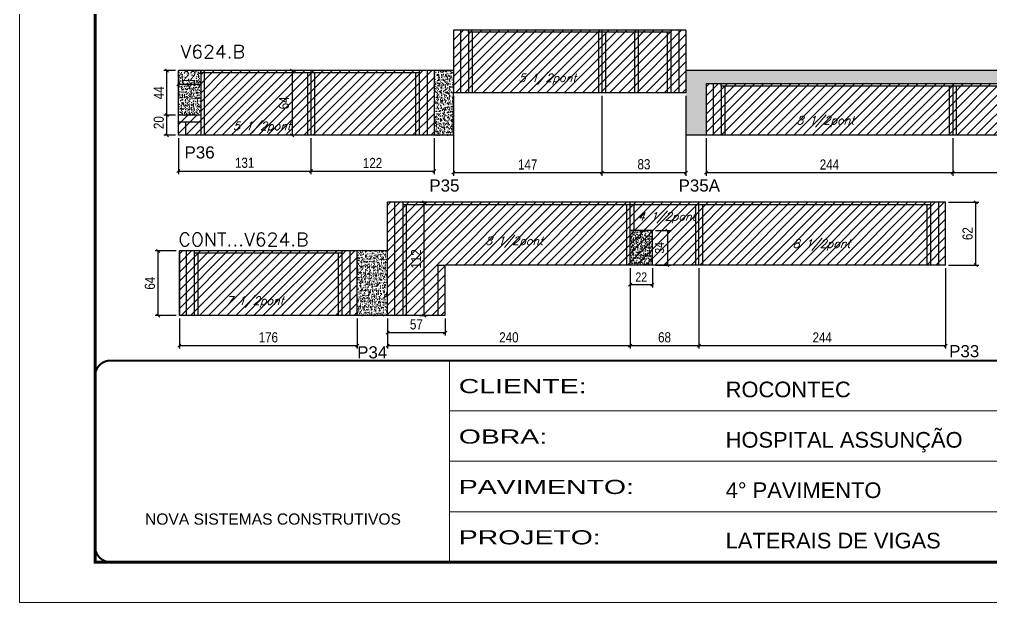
# Model space of a CAD drawing. Extents: x -20960 to -5926, y -2106 to 21915.
# Drawn here: x -7438 to -6477, y 13974 to 14550 of the extents above; entities that cross this region are included whole.
import ezdxf

# ---------------------------------------------------------------- set-up
doc = ezdxf.new("R2010")
doc.units = 0
doc.linetypes.add('CONTINUO', pattern=[0])
doc.linetypes.add('DASHED', pattern=[0.75, 0.5, -0.25])
for name, color, linetype in [('5', 5, 'Continuous'), ('COTA', 241, 'Continuous'), ('Painéis', 200, 'Continuous'), ('Reaproveitamento', 251, 'Continuous'), ('SARR_2.2x7', 40, 'Continuous'), ('SARR_3.5x7', 81, 'Continuous'), ('texto', 7, 'Continuous')]:
    doc.layers.add(name, color=color, linetype=linetype)
for name, color, linetype, lineweight in [('Folhas', 255, 'Continuous', 9), ('SARRAFO DE PRESSAO', 251, 'DASHED', 9), ('Texto Seção', 7, 'Continuous', 15)]:
    doc.layers.add(name, color=color, linetype=linetype, lineweight=lineweight)
doc.styles.add('ARIAL', font='arial.ttf')
doc.styles.add('COTA TECNICA', font='techl___.ttf', dxfattribs={"height": 10})
doc.styles.add('COTA TECNICA-50', font='techl___.ttf', dxfattribs={"height": 9})
doc.styles.add('REGUA-120', font='ROMANS.shx', dxfattribs={"height": 15})
doc.styles.add('Romans', font='romans.shx')
doc.styles.get("Standard").update_dxf_attribs({"font": 'arial.ttf'})
doc.styles.add('Tecnologia', font='')
doc.styles.get('Tecnologia').set_extended_font_data('Forgotten Futurist')
doc.dimstyles.new('COTA PAINEL-50', dxfattribs={"dimtxt": 9, "dimasz": 3, "dimexe": 3, "dimexo": 3, "dimgap": 3, "dimtad": 1, "dimdec": 1, "dimzin": 12, "dimdsep": 46, "dimtxsty": 'COTA TECNICA-50', "dimblk1": 'OBLIQUE', "dimblk2": 'OBLIQUE', "dimsah": 1, "dimcen": 0.9, "dimclrd": 4, "dimclre": 4, "dimclrt": 240, "dimadec": 1, "dimazin": 3, "dimtfac": 1, "dimtdec": 1, "dimtmove": 0, "dimatfit": 3, "dimfxl": 1, "dimtolj": 1, "dimtzin": 12, "dimarcsym": 0})
doc.dimstyles.new('PAINEL', dxfattribs={"dimtxt": 10, "dimasz": 3, "dimexe": 3, "dimexo": 3, "dimgap": 3, "dimtad": 1, "dimdec": 1, "dimzin": 12, "dimdsep": 46, "dimtxsty": 'COTA TECNICA', "dimblk1": 'OBLIQUE', "dimblk2": 'OBLIQUE', "dimsah": 1, "dimcen": 0.9, "dimclrd": 4, "dimclre": 4, "dimclrt": 240, "dimadec": 1, "dimazin": 3, "dimtfac": 1, "dimtdec": 1, "dimtmove": 0, "dimatfit": 3, "dimfxl": 1, "dimtolj": 1, "dimtzin": 12, "dimarcsym": 0})
pattern_1 = [(50, (-144557.645, -16013.576), (5.46554007, -0.47817257), [0.5715, -6.2865]), (355, (-144557.645, -16013.576), (-1.05730264, 5.73170536), [0.4572, -5.02921753]), (100.4514447, (-144557.1894, -16013.616), (4.40823741, 5.25353256), [0.48570026, -5.34270734]), (46.1842, (-144557.645, -16012.052), (8.13237123, -1.26126984), [0.85725, -9.42975]), (96.6355576, (-144556.967, -16012.157), (7.122124, 7.42278374), [0.7285507, -8.01406824]), (351.184151, (-144557.645, -16012.052), (7.122124, 7.42278374), [0.685799, -7.54379196]), (21, (-144556.883, -16012.433), (4.54843174, -3.06795595), [0.5715, -6.2865]), (326, (-144556.883, -16012.433), (1.85406085, 5.52563898), [0.4572, -5.0292]), (71.451445, (-144556.504, -16012.689), (6.40249258, 2.45768307), [0.48570026, -5.34269813]), (37.5, (-144557.6448, -16013.5762), (0.092658098, 2.536651166), [0, -4.96824, 0, -5.1054, 0, -5.04825]), (7.5, (-144557.6448, -16013.5762), (2.004589875, 3.005417245), [0, -2.91084, 0, -4.85394, 0, -1.92405]), (327.5, (-144559.344, -16013.5762), (4.067717855, -0.17186232), [0, -1.905, 0, -5.9436, 0, -7.8867]), (317.5, (-144560.106, -16013.5762), (4.44387544, 0.76279473), [0, -2.4765, 0, -3.94716, 0, -5.6007])]
pattern_2 = [(45, (-149392.28, -17198.323), (-4.49012806, 4.49012806), [])]

# ---------------------------------------------------------------- blocks, each defined once
blk = doc.blocks.new('9999999999')
at = {"color": 30, "linetype": 'CONTINUO'}
for p, q in [((98564.56, 34230.21), (98564.56, 34429.45)), ((98564.56, 34379.64), (99583.98, 34379.64)), ((98564.56, 34329.83), (99487.98, 34329.83)), ((98564.56, 34280.02), (99487.98, 34280.02))]:
    blk.add_line(p, q, dxfattribs=at)
at = {"color": 30, "linetype": 'CONTINUO', "const_width": 2}
blk.add_lwpolyline([(99583.98, 34230.21), (99583.98, 34414.45, 0.414214), (99568.98, 34429.45), (98228.98, 34429.45, 0.414214), (98213.98, 34414.45), (98213.98, 34245.21, 0.414214), (98228.98, 34230.21), (99583.98, 34230.21)], format="xyb", dxfattribs=at)
at = {"layer": 'Folhas'}
blk.add_lwpolyline([(98138.98, 34190.21), (99623.98, 34190.21), (99623.98, 35240.21), (98138.98, 35240.21)], close=True, dxfattribs=at)
at = {"layer": 'Folhas', "color": 30, "const_width": 3}
blk.add_lwpolyline([(98213.98, 34230.21), (99583.98, 34230.21), (99583.98, 35200.21), (98213.98, 35200.21)], close=True, dxfattribs=at)
at = {"color": 7, "linetype": 'Continuous', "ltscale": 5, "style": 'ARIAL'}
for s, height, p in [('ROCONTEC', 15.483, (98837.68, 34393.13)), ('HOSPITAL ASSUNÇÃO', 15.4829, (98837.68, 34343.32)), ('4° PAVIMENTO', 15.4829, (98837.68, 34293.51)), ('NOVA SISTEMAS CONSTRUTIVOS', 11.0592, (98263.19, 34267.21)), ('LATERAIS DE VIGAS', 15.4829, (98837.68, 34243.7))]:
    blk.add_text(s, height=height, dxfattribs=at).set_placement(p)
at = {"layer": 'Folhas', "color": 7, "style": 'Tecnologia', "width": 1.5}
for s, p in [('CLIENTE:', (98573.65, 34397.17)), ('OBRA:', (98573.65, 34347.31)), ('PAVIMENTO:', (98573.65, 34297.5)), ('PROJETO:', (98573.65, 34247.69))]:
    blk.add_text(s, height=14, dxfattribs=at).set_placement(p)
blk = doc.blocks.new('_Oblique')
at = {"color": 0, "linetype": 'ByBlock', "lineweight": -2}
blk.add_line((-0.5, -0.5), (0.5, 0.5), dxfattribs=at)
blk = doc.blocks.new('*D894')
at = {"layer": 'COTA', "color": 4, "linetype": 'ByBlock', "lineweight": -2, "transparency": 16777216}
for p, q in [((-7281.17, 14432.88), (-7281.17, 14397.42)), ((-7150.17, 14432.88), (-7150.17, 14397.42)), ((-7281.17, 14400.42), (-7150.17, 14400.42))]:
    blk.add_line(p, q, dxfattribs=at)
at = {"layer": 'Defpoints', "color": 0, "linetype": 'ByBlock', "transparency": 16777216}
for p in [(-7281.17, 14435.88), (-7150.17, 14435.88), (-7150.17, 14400.42)]:
    blk.add_point(p, dxfattribs=at)
at = {"layer": 'COTA', "color": 4, "linetype": 'ByBlock', "lineweight": -2, "transparency": 16777216, "xscale": 3, "yscale": 3, "zscale": 3, "rotation": 180}
blk.add_blockref('_Oblique', (-7281.17, 14400.42), dxfattribs=at)
at = {"layer": 'COTA', "color": 4, "linetype": 'ByBlock', "lineweight": -2, "transparency": 16777216, "xscale": 3, "yscale": 3, "zscale": 3}
blk.add_blockref('_Oblique', (-7150.17, 14400.42), dxfattribs=at)
at = {"layer": 'COTA', "color": 240, "linetype": 'ByBlock', "transparency": 16777216, "insert": (-7215.67, 14408.64), "char_height": 10, "attachment_point": 5, "style": 'COTA TECNICA'}
blk.add_mtext('\\A1;131', dxfattribs=at)
blk = doc.blocks.new('*D895')
at = {"layer": 'COTA', "color": 4, "linetype": 'ByBlock', "lineweight": -2, "transparency": 16777216}
for p, q in [((-7150.17, 14432.88), (-7150.17, 14397.42)), ((-7028.17, 14432.88), (-7028.17, 14397.42)), ((-7150.17, 14400.42), (-7028.17, 14400.42))]:
    blk.add_line(p, q, dxfattribs=at)
at = {"layer": 'Defpoints', "color": 0, "linetype": 'ByBlock', "transparency": 16777216}
for p in [(-7150.17, 14435.88), (-7028.17, 14435.88), (-7028.17, 14400.42)]:
    blk.add_point(p, dxfattribs=at)
at = {"layer": 'COTA', "color": 4, "linetype": 'ByBlock', "lineweight": -2, "transparency": 16777216, "xscale": 3, "yscale": 3, "zscale": 3, "rotation": 180}
blk.add_blockref('_Oblique', (-7150.17, 14400.42), dxfattribs=at)
at = {"layer": 'COTA', "color": 4, "linetype": 'ByBlock', "lineweight": -2, "transparency": 16777216, "xscale": 3, "yscale": 3, "zscale": 3}
blk.add_blockref('_Oblique', (-7028.17, 14400.42), dxfattribs=at)
at = {"layer": 'COTA', "color": 240, "linetype": 'ByBlock', "transparency": 16777216, "insert": (-7089.17, 14408.48), "char_height": 10, "attachment_point": 5, "style": 'COTA TECNICA'}
blk.add_mtext('\\A1;122', dxfattribs=at)
blk = doc.blocks.new('*D896')
at = {"layer": 'COTA', "color": 4, "linetype": 'ByBlock', "lineweight": -2, "transparency": 16777216}
for p, q in [((-7009.17, 14474.88), (-7009.17, 14395.92)), ((-6862.17, 14474.88), (-6862.17, 14395.92)), ((-7009.17, 14398.92), (-6862.17, 14398.92))]:
    blk.add_line(p, q, dxfattribs=at)
at = {"layer": 'Defpoints', "color": 0, "linetype": 'ByBlock', "transparency": 16777216}
for p in [(-7009.17, 14477.88), (-6862.17, 14477.88), (-6862.17, 14398.92)]:
    blk.add_point(p, dxfattribs=at)
at = {"layer": 'COTA', "color": 4, "linetype": 'ByBlock', "lineweight": -2, "transparency": 16777216, "xscale": 3, "yscale": 3, "zscale": 3, "rotation": 180}
blk.add_blockref('_Oblique', (-7009.17, 14398.92), dxfattribs=at)
at = {"layer": 'COTA', "color": 4, "linetype": 'ByBlock', "lineweight": -2, "transparency": 16777216, "xscale": 3, "yscale": 3, "zscale": 3}
blk.add_blockref('_Oblique', (-6862.17, 14398.92), dxfattribs=at)
at = {"layer": 'COTA', "color": 240, "linetype": 'ByBlock', "transparency": 16777216, "insert": (-6935.67, 14406.99), "char_height": 10, "attachment_point": 5, "style": 'COTA TECNICA'}
blk.add_mtext('\\A1;147', dxfattribs=at)
blk = doc.blocks.new('*D897')
at = {"layer": 'COTA', "color": 4, "linetype": 'ByBlock', "lineweight": -2, "transparency": 16777216}
for p, q in [((-6862.17, 14474.88), (-6862.17, 14395.92)), ((-6779.17, 14474.88), (-6779.17, 14395.92)), ((-6862.17, 14398.92), (-6779.17, 14398.92))]:
    blk.add_line(p, q, dxfattribs=at)
at = {"layer": 'Defpoints', "color": 0, "linetype": 'ByBlock', "transparency": 16777216}
for p in [(-6862.17, 14477.88), (-6779.17, 14477.88), (-6779.17, 14398.92)]:
    blk.add_point(p, dxfattribs=at)
at = {"layer": 'COTA', "color": 4, "linetype": 'ByBlock', "lineweight": -2, "transparency": 16777216, "xscale": 3, "yscale": 3, "zscale": 3, "rotation": 180}
blk.add_blockref('_Oblique', (-6862.17, 14398.92), dxfattribs=at)
at = {"layer": 'COTA', "color": 4, "linetype": 'ByBlock', "lineweight": -2, "transparency": 16777216, "xscale": 3, "yscale": 3, "zscale": 3}
blk.add_blockref('_Oblique', (-6779.17, 14398.92), dxfattribs=at)
at = {"layer": 'COTA', "color": 240, "linetype": 'ByBlock', "transparency": 16777216, "insert": (-6820.67, 14407.16), "char_height": 10, "attachment_point": 5, "style": 'COTA TECNICA'}
blk.add_mtext('\\A1;83', dxfattribs=at)
blk = doc.blocks.new('*D898')
at = {"layer": 'COTA', "color": 4, "linetype": 'ByBlock', "lineweight": -2, "transparency": 16777216}
for p, q in [((-6759.17, 14432.88), (-6759.17, 14395.92)), ((-6515.17, 14432.88), (-6515.17, 14395.92)), ((-6759.17, 14398.92), (-6515.17, 14398.92))]:
    blk.add_line(p, q, dxfattribs=at)
at = {"layer": 'Defpoints', "color": 0, "linetype": 'ByBlock', "transparency": 16777216}
for p in [(-6759.17, 14435.88), (-6515.17, 14435.88), (-6515.17, 14398.92)]:
    blk.add_point(p, dxfattribs=at)
at = {"layer": 'COTA', "color": 4, "linetype": 'ByBlock', "lineweight": -2, "transparency": 16777216, "xscale": 3, "yscale": 3, "zscale": 3, "rotation": 180}
blk.add_blockref('_Oblique', (-6759.17, 14398.92), dxfattribs=at)
at = {"layer": 'COTA', "color": 4, "linetype": 'ByBlock', "lineweight": -2, "transparency": 16777216, "xscale": 3, "yscale": 3, "zscale": 3}
blk.add_blockref('_Oblique', (-6515.17, 14398.92), dxfattribs=at)
at = {"layer": 'COTA', "color": 240, "linetype": 'ByBlock', "transparency": 16777216, "insert": (-6637.17, 14406.99), "char_height": 10, "attachment_point": 5, "style": 'COTA TECNICA'}
blk.add_mtext('\\A1;244', dxfattribs=at)
blk = doc.blocks.new('*D899')
at = {"layer": 'COTA', "color": 4, "linetype": 'ByBlock', "lineweight": -2, "transparency": 16777216}
for p, q in [((-6515.17, 14432.88), (-6515.17, 14395.92)), ((-6384.17, 14432.88), (-6384.17, 14395.92)), ((-6515.17, 14398.92), (-6384.17, 14398.92))]:
    blk.add_line(p, q, dxfattribs=at)
at = {"layer": 'Defpoints', "color": 0, "linetype": 'ByBlock', "transparency": 16777216}
for p in [(-6515.17, 14435.88), (-6384.17, 14435.88), (-6384.17, 14398.92)]:
    blk.add_point(p, dxfattribs=at)
at = {"layer": 'COTA', "color": 4, "linetype": 'ByBlock', "lineweight": -2, "transparency": 16777216, "xscale": 3, "yscale": 3, "zscale": 3, "rotation": 180}
blk.add_blockref('_Oblique', (-6515.17, 14398.92), dxfattribs=at)
at = {"layer": 'COTA', "color": 4, "linetype": 'ByBlock', "lineweight": -2, "transparency": 16777216, "xscale": 3, "yscale": 3, "zscale": 3}
blk.add_blockref('_Oblique', (-6384.17, 14398.92), dxfattribs=at)
at = {"layer": 'COTA', "color": 240, "linetype": 'ByBlock', "transparency": 16777216, "insert": (-6449.67, 14407.14), "char_height": 10, "attachment_point": 5, "style": 'COTA TECNICA'}
blk.add_mtext('\\A1;131', dxfattribs=at)
blk = doc.blocks.new('*D901')
at = {"layer": 'COTA', "color": 4, "linetype": 'ByBlock', "lineweight": -2, "transparency": 16777216}
for p, q in [((-7284.17, 14455.88), (-7295.56, 14455.88)), ((-7292.56, 14435.88), (-7292.56, 14455.88)), ((-7284.17, 14435.88), (-7295.56, 14435.88))]:
    blk.add_line(p, q, dxfattribs=at)
at = {"layer": 'Defpoints', "color": 0, "linetype": 'ByBlock', "transparency": 16777216}
for p in [(-7292.56, 14455.88), (-7281.17, 14455.88), (-7281.17, 14435.88)]:
    blk.add_point(p, dxfattribs=at)
at = {"layer": 'COTA', "color": 4, "linetype": 'ByBlock', "lineweight": -2, "transparency": 16777216, "xscale": 3, "yscale": 3, "zscale": 3}
for p, rotation in [((-7292.56, 14455.88), 90), ((-7292.56, 14435.88), 270)]:
    blk.add_blockref('_Oblique', p, dxfattribs=dict(at, rotation=rotation))
at = {"layer": 'COTA', "color": 240, "linetype": 'ByBlock', "transparency": 16777216, "insert": (-7300.66, 14448.38), "char_height": 10, "attachment_point": 5, "rotation": 90, "style": 'COTA TECNICA'}
blk.add_mtext('\\A1;20', dxfattribs=at)
blk = doc.blocks.new('*D902')
at = {"layer": 'COTA', "color": 4, "linetype": 'ByBlock', "lineweight": -2, "transparency": 16777216}
for p, q in [((-7284.17, 14499.88), (-7295.56, 14499.88)), ((-7292.56, 14455.88), (-7292.56, 14499.88)), ((-7284.17, 14455.88), (-7295.56, 14455.88))]:
    blk.add_line(p, q, dxfattribs=at)
at = {"layer": 'Defpoints', "color": 0, "linetype": 'ByBlock', "transparency": 16777216}
for p in [(-7292.56, 14499.88), (-7281.17, 14499.88), (-7281.17, 14455.88)]:
    blk.add_point(p, dxfattribs=at)
at = {"layer": 'COTA', "color": 4, "linetype": 'ByBlock', "lineweight": -2, "transparency": 16777216, "xscale": 3, "yscale": 3, "zscale": 3}
for p, rotation in [((-7292.56, 14499.88), 90), ((-7292.56, 14455.88), 270)]:
    blk.add_blockref('_Oblique', p, dxfattribs=dict(at, rotation=rotation))
at = {"layer": 'COTA', "color": 240, "linetype": 'ByBlock', "transparency": 16777216, "insert": (-7300.63, 14477.88), "char_height": 10, "attachment_point": 5, "rotation": 90, "style": 'COTA TECNICA'}
blk.add_mtext('\\A1;44', dxfattribs=at)
blk = doc.blocks.new('*D903')
at = {"layer": 'COTA', "color": 4, "linetype": 'ByBlock', "lineweight": -2, "transparency": 16777216}
for p, q in [((-6519.31, 14369.62), (-6489.33, 14369.62)), ((-6492.33, 14307.62), (-6492.33, 14369.62)), ((-6519.31, 14307.62), (-6489.33, 14307.62))]:
    blk.add_line(p, q, dxfattribs=at)
at = {"layer": 'Defpoints', "color": 0, "linetype": 'ByBlock', "transparency": 16777216}
for p in [(-6522.31, 14369.62), (-6492.33, 14369.62), (-6522.31, 14307.62)]:
    blk.add_point(p, dxfattribs=at)
at = {"layer": 'COTA', "color": 4, "linetype": 'ByBlock', "lineweight": -2, "transparency": 16777216, "xscale": 3, "yscale": 3, "zscale": 3}
for p, rotation in [((-6492.33, 14369.62), 90), ((-6492.33, 14307.62), 270)]:
    blk.add_blockref('_Oblique', p, dxfattribs=dict(at, rotation=rotation))
at = {"layer": 'COTA', "color": 240, "linetype": 'ByBlock', "transparency": 16777216, "insert": (-6500.43, 14338.62), "char_height": 10, "attachment_point": 5, "rotation": 90, "style": 'COTA TECNICA'}
blk.add_mtext('\\A1;62', dxfattribs=at)
blk = doc.blocks.new('*D905')
at = {"layer": 'COTA', "color": 4, "lineweight": -2, "transparency": 16777216}
for p, q in [((-7280.31, 14254.62), (-7280.31, 14224.96)), ((-7104.31, 14254.62), (-7104.31, 14224.96)), ((-7280.31, 14227.96), (-7104.31, 14227.96))]:
    blk.add_line(p, q, dxfattribs=at)
at = {"layer": 'Defpoints', "color": 0, "transparency": 16777216}
for p in [(-7280.31, 14257.62), (-7104.31, 14257.62), (-7104.31, 14227.96)]:
    blk.add_point(p, dxfattribs=at)
at = {"layer": 'COTA', "color": 4, "lineweight": -2, "transparency": 16777216, "xscale": 3, "yscale": 3, "zscale": 3, "rotation": 180}
blk.add_blockref('_Oblique', (-7280.31, 14227.96), dxfattribs=at)
at = {"layer": 'COTA', "color": 4, "lineweight": -2, "transparency": 16777216, "xscale": 3, "yscale": 3, "zscale": 3}
blk.add_blockref('_Oblique', (-7104.31, 14227.96), dxfattribs=at)
at = {"layer": 'COTA', "color": 240, "transparency": 16777216, "insert": (-7192.31, 14236.06), "char_height": 10, "attachment_point": 5, "style": 'COTA TECNICA'}
blk.add_mtext('\\A1;176', dxfattribs=at)
blk = doc.blocks.new('*D923')
at = {"layer": 'COTA', "color": 4, "lineweight": -2, "ltscale": 25, "transparency": 16777216}
for p, q in [((-7281.17, 14496.88), (-7281.17, 14483.4)), ((-7259.17, 14496.88), (-7259.17, 14483.4)), ((-7281.17, 14486.4), (-7259.17, 14486.4))]:
    blk.add_line(p, q, dxfattribs=at)
at = {"layer": 'Defpoints', "color": 0, "ltscale": 25, "transparency": 16777216}
for p in [(-7281.17, 14499.88), (-7259.17, 14499.88), (-7259.17, 14486.4)]:
    blk.add_point(p, dxfattribs=at)
at = {"layer": 'COTA', "color": 4, "lineweight": -2, "ltscale": 25, "transparency": 16777216, "xscale": 3, "yscale": 3, "zscale": 3, "rotation": 180}
blk.add_blockref('_Oblique', (-7281.17, 14486.4), dxfattribs=at)
at = {"layer": 'COTA', "color": 4, "lineweight": -2, "ltscale": 25, "transparency": 16777216, "xscale": 3, "yscale": 3, "zscale": 3}
blk.add_blockref('_Oblique', (-7259.17, 14486.4), dxfattribs=at)
at = {"layer": 'COTA', "color": 240, "ltscale": 25, "transparency": 16777216, "insert": (-7270.17, 14494.4), "char_height": 10, "attachment_point": 5, "style": 'COTA TECNICA'}
blk.add_mtext('\\A1;22', dxfattribs=at)
blk = doc.blocks.new('*D924')
at = {"layer": 'COTA', "color": 4, "lineweight": -2, "ltscale": 25, "transparency": 16777216}
for p, q in [((-7153.17, 14499.88), (-7171.7, 14499.88)), ((-7168.7, 14499.88), (-7168.7, 14435.88)), ((-7153.17, 14435.88), (-7171.7, 14435.88))]:
    blk.add_line(p, q, dxfattribs=at)
at = {"layer": 'Defpoints', "color": 0, "ltscale": 25, "transparency": 16777216}
for p in [(-7150.17, 14499.88), (-7168.7, 14435.88), (-7150.17, 14435.88)]:
    blk.add_point(p, dxfattribs=at)
at = {"layer": 'COTA', "color": 4, "lineweight": -2, "ltscale": 25, "transparency": 16777216, "xscale": 3, "yscale": 3, "zscale": 3}
for p, rotation in [((-7168.7, 14499.88), 90), ((-7168.7, 14435.88), 270)]:
    blk.add_blockref('_Oblique', p, dxfattribs=dict(at, rotation=rotation))
at = {"layer": 'COTA', "color": 240, "ltscale": 25, "transparency": 16777216, "insert": (-7176.8, 14467.88), "char_height": 10, "attachment_point": 5, "rotation": 90, "style": 'COTA TECNICA'}
blk.add_mtext('\\A1;64', dxfattribs=at)
blk = doc.blocks.new('*D925')
at = {"layer": 'COTA', "color": 4, "lineweight": -2, "ltscale": 25, "transparency": 16777216}
for p, q in [((-7283.31, 14321.62), (-7304.27, 14321.62)), ((-7301.27, 14257.62), (-7301.27, 14321.62)), ((-7283.31, 14257.62), (-7304.27, 14257.62))]:
    blk.add_line(p, q, dxfattribs=at)
at = {"layer": 'Defpoints', "color": 0, "ltscale": 25, "transparency": 16777216}
for p in [(-7301.27, 14321.62), (-7280.31, 14321.62), (-7280.31, 14257.62)]:
    blk.add_point(p, dxfattribs=at)
at = {"layer": 'COTA', "color": 4, "lineweight": -2, "ltscale": 25, "transparency": 16777216, "xscale": 3, "yscale": 3, "zscale": 3}
for p, rotation in [((-7301.27, 14321.62), 90), ((-7301.27, 14257.62), 270)]:
    blk.add_blockref('_Oblique', p, dxfattribs=dict(at, rotation=rotation))
at = {"layer": 'COTA', "color": 240, "ltscale": 25, "transparency": 16777216, "insert": (-7309.37, 14289.62), "char_height": 10, "attachment_point": 5, "rotation": 90, "style": 'COTA TECNICA'}
blk.add_mtext('\\A1;64', dxfattribs=at)
blk = doc.blocks.new('*D926')
at = {"layer": 'COTA', "color": 4, "lineweight": -2, "ltscale": 25, "transparency": 16777216}
for p, q in [((-6834.31, 14304.62), (-6834.31, 14224.96)), ((-7074.31, 14254.62), (-7074.31, 14224.96)), ((-7074.31, 14227.96), (-6834.31, 14227.96))]:
    blk.add_line(p, q, dxfattribs=at)
at = {"layer": 'Defpoints', "color": 0, "ltscale": 25, "transparency": 16777216}
for p in [(-6834.31, 14307.62), (-7074.31, 14257.62), (-6834.31, 14227.96)]:
    blk.add_point(p, dxfattribs=at)
at = {"layer": 'COTA', "color": 4, "lineweight": -2, "ltscale": 25, "transparency": 16777216, "xscale": 3, "yscale": 3, "zscale": 3, "rotation": 180}
blk.add_blockref('_Oblique', (-7074.31, 14227.96), dxfattribs=at)
at = {"layer": 'COTA', "color": 4, "lineweight": -2, "ltscale": 25, "transparency": 16777216, "xscale": 3, "yscale": 3, "zscale": 3}
blk.add_blockref('_Oblique', (-6834.31, 14227.96), dxfattribs=at)
at = {"layer": 'COTA', "color": 240, "ltscale": 25, "transparency": 16777216, "insert": (-6954.31, 14236.06), "char_height": 10, "attachment_point": 5, "style": 'COTA TECNICA'}
blk.add_mtext('\\A1;240', dxfattribs=at)
blk = doc.blocks.new('*D927')
at = {"layer": 'COTA', "color": 4, "lineweight": -2, "ltscale": 25, "transparency": 16777216}
for p, q in [((-6834.31, 14304.62), (-6834.31, 14224.96)), ((-6766.31, 14304.62), (-6766.31, 14224.96)), ((-6834.31, 14227.96), (-6766.31, 14227.96))]:
    blk.add_line(p, q, dxfattribs=at)
at = {"layer": 'Defpoints', "color": 0, "ltscale": 25, "transparency": 16777216}
for p in [(-6834.31, 14307.62), (-6766.31, 14307.62), (-6766.31, 14227.96)]:
    blk.add_point(p, dxfattribs=at)
at = {"layer": 'COTA', "color": 4, "lineweight": -2, "ltscale": 25, "transparency": 16777216, "xscale": 3, "yscale": 3, "zscale": 3, "rotation": 180}
blk.add_blockref('_Oblique', (-6834.31, 14227.96), dxfattribs=at)
at = {"layer": 'COTA', "color": 4, "lineweight": -2, "ltscale": 25, "transparency": 16777216, "xscale": 3, "yscale": 3, "zscale": 3}
blk.add_blockref('_Oblique', (-6766.31, 14227.96), dxfattribs=at)
at = {"layer": 'COTA', "color": 240, "ltscale": 25, "transparency": 16777216, "insert": (-6800.31, 14236.08), "char_height": 10, "attachment_point": 5, "style": 'COTA TECNICA'}
blk.add_mtext('\\A1;68', dxfattribs=at)
blk = doc.blocks.new('*D928')
at = {"layer": 'COTA', "color": 4, "lineweight": -2, "ltscale": 25, "transparency": 16777216}
for p, q in [((-6766.31, 14304.62), (-6766.31, 14224.96)), ((-6522.31, 14304.62), (-6522.31, 14224.96)), ((-6766.31, 14227.96), (-6522.31, 14227.96))]:
    blk.add_line(p, q, dxfattribs=at)
at = {"layer": 'Defpoints', "color": 0, "ltscale": 25, "transparency": 16777216}
for p in [(-6766.31, 14307.62), (-6522.31, 14307.62), (-6522.31, 14227.96)]:
    blk.add_point(p, dxfattribs=at)
at = {"layer": 'COTA', "color": 4, "lineweight": -2, "ltscale": 25, "transparency": 16777216, "xscale": 3, "yscale": 3, "zscale": 3, "rotation": 180}
blk.add_blockref('_Oblique', (-6766.31, 14227.96), dxfattribs=at)
at = {"layer": 'COTA', "color": 4, "lineweight": -2, "ltscale": 25, "transparency": 16777216, "xscale": 3, "yscale": 3, "zscale": 3}
blk.add_blockref('_Oblique', (-6522.31, 14227.96), dxfattribs=at)
at = {"layer": 'COTA', "color": 240, "ltscale": 25, "transparency": 16777216, "insert": (-6644.31, 14236.03), "char_height": 10, "attachment_point": 5, "style": 'COTA TECNICA'}
blk.add_mtext('\\A1;244', dxfattribs=at)
blk = doc.blocks.new('*D929')
at = {"layer": 'COTA', "color": 4, "lineweight": -2, "ltscale": 25, "transparency": 16777216}
for p, q in [((-7074.31, 14254.62), (-7074.31, 14237.79)), ((-7017.31, 14254.62), (-7017.31, 14237.79)), ((-7074.31, 14240.79), (-7017.31, 14240.79))]:
    blk.add_line(p, q, dxfattribs=at)
at = {"layer": 'Defpoints', "color": 0, "ltscale": 25, "transparency": 16777216}
for p in [(-7074.31, 14257.62), (-7017.31, 14257.62), (-7017.31, 14240.79)]:
    blk.add_point(p, dxfattribs=at)
at = {"layer": 'COTA', "color": 4, "lineweight": -2, "ltscale": 25, "transparency": 16777216, "xscale": 3, "yscale": 3, "zscale": 3, "rotation": 180}
blk.add_blockref('_Oblique', (-7074.31, 14240.79), dxfattribs=at)
at = {"layer": 'COTA', "color": 4, "lineweight": -2, "ltscale": 25, "transparency": 16777216, "xscale": 3, "yscale": 3, "zscale": 3}
blk.add_blockref('_Oblique', (-7017.31, 14240.79), dxfattribs=at)
at = {"layer": 'COTA', "color": 240, "ltscale": 25, "transparency": 16777216, "insert": (-7045.81, 14248.9), "char_height": 10, "attachment_point": 5, "style": 'COTA TECNICA'}
blk.add_mtext('\\A1;57', dxfattribs=at)
blk = doc.blocks.new('*D930')
at = {"layer": 'COTA', "color": 4, "lineweight": -2, "ltscale": 25, "transparency": 16777216}
for p, q in [((-7042.81, 14369.62), (-7035.09, 14369.62)), ((-7038.09, 14257.62), (-7038.09, 14369.62)), ((-7042.81, 14257.62), (-7035.09, 14257.62))]:
    blk.add_line(p, q, dxfattribs=at)
at = {"layer": 'Defpoints', "color": 0, "ltscale": 25, "transparency": 16777216}
for p in [(-7045.81, 14369.62), (-7038.09, 14369.62), (-7045.81, 14257.62)]:
    blk.add_point(p, dxfattribs=at)
at = {"layer": 'COTA', "color": 4, "lineweight": -2, "ltscale": 25, "transparency": 16777216, "xscale": 3, "yscale": 3, "zscale": 3}
for p, rotation in [((-7038.09, 14369.62), 90), ((-7038.09, 14257.62), 270)]:
    blk.add_blockref('_Oblique', p, dxfattribs=dict(at, rotation=rotation))
at = {"layer": 'COTA', "color": 240, "ltscale": 25, "transparency": 16777216, "insert": (-7046.15, 14313.62), "char_height": 10, "attachment_point": 5, "rotation": 90, "style": 'COTA TECNICA'}
blk.add_mtext('\\A1;112', dxfattribs=at)
blk = doc.blocks.new('*D949')
at = {"layer": 'COTA', "color": 4, "lineweight": -2, "transparency": 16777216}
for p, q in [((-6809.31, 14341.62), (-6794.5, 14341.62)), ((-6797.5, 14341.62), (-6797.5, 14307.62)), ((-6809.31, 14307.62), (-6794.5, 14307.62))]:
    blk.add_line(p, q, dxfattribs=at)
at = {"layer": 'Defpoints', "color": 0, "transparency": 16777216}
for p in [(-6812.31, 14341.62), (-6812.31, 14307.62), (-6797.5, 14307.62)]:
    blk.add_point(p, dxfattribs=at)
at = {"layer": 'COTA', "color": 4, "lineweight": -2, "transparency": 16777216, "xscale": 3, "yscale": 3, "zscale": 3}
for p, rotation in [((-6797.5, 14341.62), 90), ((-6797.5, 14307.62), 270)]:
    blk.add_blockref('_Oblique', p, dxfattribs=dict(at, rotation=rotation))
at = {"layer": 'COTA', "color": 240, "transparency": 16777216, "insert": (-6805.2, 14324.62), "char_height": 9, "attachment_point": 5, "rotation": 90, "style": 'COTA TECNICA-50'}
blk.add_mtext('\\A1;34', dxfattribs=at)
blk = doc.blocks.new('*D950')
at = {"layer": 'COTA', "color": 4, "lineweight": -2, "transparency": 16777216}
for p, q in [((-6834.31, 14304.62), (-6834.31, 14285.28)), ((-6812.31, 14304.62), (-6812.31, 14285.28)), ((-6834.31, 14288.28), (-6812.31, 14288.28))]:
    blk.add_line(p, q, dxfattribs=at)
at = {"layer": 'Defpoints', "color": 0, "transparency": 16777216}
for p in [(-6834.31, 14307.62), (-6812.31, 14307.62), (-6812.31, 14288.28)]:
    blk.add_point(p, dxfattribs=at)
at = {"layer": 'COTA', "color": 4, "lineweight": -2, "transparency": 16777216, "xscale": 3, "yscale": 3, "zscale": 3, "rotation": 180}
blk.add_blockref('_Oblique', (-6834.31, 14288.28), dxfattribs=at)
at = {"layer": 'COTA', "color": 4, "lineweight": -2, "transparency": 16777216, "xscale": 3, "yscale": 3, "zscale": 3}
blk.add_blockref('_Oblique', (-6812.31, 14288.28), dxfattribs=at)
at = {"layer": 'COTA', "color": 240, "transparency": 16777216, "insert": (-6823.31, 14295.78), "char_height": 9, "attachment_point": 5, "style": 'COTA TECNICA-50'}
blk.add_mtext('\\A1;22', dxfattribs=at)

msp = doc.modelspace()

# ---------------------------------------------------------------- hatches: boundary and pattern name
at = {"layer": 'COTA', "linetype": 'ByBlock'}
h = msp.add_hatch(dxfattribs=at)
h.set_pattern_fill('AR-CONC', color=256, scale=0.03)
h.set_pattern_definition(pattern_1)
h.paths.add_polyline_path([(-7281.17, 14455.88), (-7259.17, 14455.88), (-7259.17, 14499.88), (-7281.17, 14499.88)])
h = msp.add_hatch(dxfattribs=at)
h.set_pattern_fill('AR-CONC', color=256, scale=0.03)
h.set_pattern_definition(pattern_1)
h.paths.add_polyline_path([(-7028.17, 14435.88), (-7009.17, 14435.88), (-7009.17, 14499.88), (-7028.17, 14499.88)])
h = msp.add_hatch(dxfattribs=at)
h.set_pattern_fill('AR-CONC', color=256, scale=0.03)
h.set_pattern_definition([(50, (-149392.2803, -17198.3228), (5.46554007, -0.47817257), [0.5715, -6.2865]), (355, (-149392.2803, -17198.323), (-1.05730264, 5.73170536), [0.4572, -5.02921753]), (100.4514447, (-149391.825, -17198.3626), (4.40823741, 5.25353256), [0.48570026, -5.34270734]), (46.1842, (-149392.28, -17196.799), (8.13237123, -1.26126984), [0.85725, -9.42975]), (96.6355576, (-149391.603, -17196.904), (7.12212402, 7.42278374), [0.7285507, -8.01406824]), (351.184151, (-149392.28, -17196.799), (7.122124, 7.42278374), [0.685799, -7.54379196]), (21, (-149391.5183, -17197.1798), (4.54843174, -3.06795595), [0.5715, -6.2865]), (326, (-149391.5183, -17197.18), (1.85406085, 5.52563898), [0.4572, -5.0292]), (71.451445, (-149391.1393, -17197.4354), (6.40249258, 2.45768307), [0.48570026, -5.34269813]), (37.5, (-149392.2803, -17198.3228), (0.092658098, 2.536651166), [0, -4.96824, 0, -5.1054, 0, -5.04825]), (7.5, (-149392.2803, -17198.3228), (2.004589875, 3.005417245), [0, -2.91084, 0, -4.85394, 0, -1.92405]), (327.5, (-149393.9796, -17198.3228), (4.067717855, -0.17186232), [0, -1.905, 0, -5.9436, 0, -7.8867]), (317.5, (-149394.7416, -17198.3228), (4.44387544, 0.76279473), [0, -2.4765, 0, -3.94716, 0, -5.6007])])
h.paths.add_polyline_path([(-6759.17, 14486.68), (-6140.17, 14486.68), (-6140.17, 14499.88), (-6779.17, 14499.88), (-6779.17, 14435.88), (-6759.17, 14435.88)])
h = msp.add_hatch(dxfattribs=at)
h.set_pattern_fill('AR-CONC', color=256, scale=0.03)
h.set_pattern_definition([(50, (12442.514, 10023.0354), (5.4655401, -0.4781726), [0.5715, -6.2865]), (355, (12442.514, 10023.0354), (-1.0573026, 5.7317054), [0.4572, -5.0292175]), (100.451445, (12442.9694, 10022.9955), (4.4082374, 5.2535326), [0.4857003, -5.3427073]), (46.1842, (12442.514, 10024.5594), (8.1323712, -1.2612698), [0.85725, -9.42975]), (96.635558, (12443.1916, 10024.454), (7.122124, 7.4227837), [0.7285507, -8.0140682]), (351.18415, (12442.514, 10024.559), (7.122124, 7.4227837), [0.685799, -7.543792]), (21, (12443.276, 10024.1784), (4.5484317, -3.0679559), [0.5715, -6.2865]), (326, (12443.276, 10024.1784), (1.8540609, 5.525639), [0.4572, -5.0292]), (71.451445, (12443.655, 10023.9227), (6.4024926, 2.457683), [0.4857003, -5.3426981]), (37.5, (12442.5139, 10023.0354), (0.0926581, 2.53665117), [0, -4.96824, 0, -5.1054, 0, -5.04825]), (7.5, (12442.514, 10023.0354), (2.00458988, 3.00541724), [0, -2.91084, 0, -4.85394, 0, -1.92405]), (327.5, (12440.8146, 10023.0354), (4.06771786, -0.17186232), [0, -1.905, 0, -5.9436, 0, -7.8867]), (317.5, (12440.0526, 10023.0354), (4.44387544, 0.7627947), [0, -2.4765, 0, -3.94716, 0, -5.6007])])
h.paths.add_polyline_path([(-6812.31, 14341.62), (-6834.31, 14341.62), (-6834.31, 14307.62), (-6812.31, 14307.62)])
h = msp.add_hatch(dxfattribs=at)
h.set_pattern_fill('AR-CONC', color=256, scale=0.03)
h.set_pattern_definition([(50, (-144625.365, -16091.475), (5.46554007, -0.47817257), [0.5715, -6.2865]), (355, (-144625.365, -16091.475), (-1.05730264, 5.73170536), [0.4572, -5.02921753]), (100.4514447, (-144624.9095, -16091.515), (4.40823741, 5.25353256), [0.48570026, -5.34270734]), (46.1842, (-144625.365, -16089.951), (8.13237123, -1.26126984), [0.85725, -9.42975]), (96.6355576, (-144624.687, -16090.056), (7.122124, 7.42278374), [0.7285507, -8.01406824]), (351.184151, (-144625.365, -16089.951), (7.122124, 7.42278374), [0.685799, -7.54379196]), (21, (-144624.603, -16090.332), (4.54843174, -3.06795595), [0.5715, -6.2865]), (326, (-144624.603, -16090.332), (1.85406085, 5.52563898), [0.4572, -5.0292]), (71.451445, (-144624.224, -16090.5877), (6.40249258, 2.45768307), [0.48570026, -5.34269813]), (37.5, (-144625.365, -16091.475), (0.092658098, 2.536651166), [0, -4.96824, 0, -5.1054, 0, -5.04825]), (7.5, (-144625.365, -16091.475), (2.004589875, 3.005417245), [0, -2.91084, 0, -4.85394, 0, -1.92405]), (327.5, (-144627.0642, -16091.475), (4.067717855, -0.17186232), [0, -1.905, 0, -5.9436, 0, -7.8867]), (317.5, (-144627.8262, -16091.475), (4.44387544, 0.76279473), [0, -2.4765, 0, -3.94716, 0, -5.6007])])
h.paths.add_polyline_path([(-7074.31, 14321.62), (-7104.31, 14321.62), (-7104.31, 14262.82), (-7104.31, 14260.83), (-7104.31, 14257.62), (-7074.31, 14257.62)])
at = {"layer": 'Reaproveitamento', "linetype": 'ByBlock'}
h = msp.add_hatch(dxfattribs=at)
h.set_pattern_fill('ANSI31', color=256, scale=2)
h.set_pattern_definition([(45, (-149251.28, -17156.323), (-4.49012806, 4.49012806), [])])
h.paths.add_polyline_path([(-6779.17, 14539.88), (-7009.17, 14539.88), (-7009.17, 14477.88), (-6779.17, 14477.88)])
h = msp.add_hatch(dxfattribs=at)
h.set_pattern_fill('ANSI31', color=256, scale=2)
h.set_pattern_definition(pattern_2)
h.paths.add_polyline_path([(-7150.17, 14435.88), (-7150.17, 14499.88), (-7259.17, 14499.88), (-7259.17, 14455.88), (-7281.17, 14455.88), (-7281.17, 14435.88), (-7259.17, 14435.88)])
h = msp.add_hatch(dxfattribs=at)
h.set_pattern_fill('ANSI31', color=256, scale=2)
h.set_pattern_definition(pattern_2)
h.paths.add_polyline_path([(-7028.17, 14499.88), (-7150.17, 14499.88), (-7150.17, 14435.88), (-7028.17, 14435.88)])
h = msp.add_hatch(dxfattribs=at)
h.set_pattern_fill('ANSI31', color=256, scale=2)
h.set_pattern_definition(pattern_2)
h.paths.add_polyline_path([(-6515.17, 14486.68), (-6759.17, 14486.68), (-6759.17, 14435.88), (-6515.17, 14435.88)])
h = msp.add_hatch(dxfattribs=at)
h.set_pattern_fill('ANSI31', color=256, scale=2)
h.set_pattern_definition(pattern_2)
h.paths.add_polyline_path([(-6380.17, 14486.68), (-6515.17, 14486.68), (-6515.17, 14435.88), (-6380.17, 14435.88)])
h = msp.add_hatch(dxfattribs=at)
h.set_pattern_fill('ANSI31', color=256, scale=2)
h.set_pattern_definition([(45, (-149316.416, -17328.591), (-4.49012806, 4.49012806), [])])
h.paths.add_polyline_path([(-7017.31, 14307.62), (-6766.31, 14307.62), (-6766.31, 14369.62), (-7074.31, 14369.62), (-7074.31, 14257.62), (-7017.31, 14257.62)])
h = msp.add_hatch(dxfattribs=at)
h.set_pattern_fill('ANSI31', color=256, scale=2)
h.set_pattern_definition([(45, (-149395.416, -17164.882), (-4.49012806, 4.49012806), [])])
h.paths.add_polyline_path([(-6522.31, 14307.62), (-6522.31, 14369.62), (-6766.31, 14369.62), (-6766.31, 14307.62)])
h.paths.add_polyline_path([(-6681.31, 14319.45), (-6613.69, 14319.45), (-6608.19, 14335.42), (-6675.81, 14335.42)], flags=24)
h = msp.add_hatch(dxfattribs=at)
h.set_pattern_fill('ANSI31', color=256, scale=2)
h.set_pattern_definition([(45, (-149522.416, -17376.591), (-4.49012806, 4.49012806), [])])
h.paths.add_polyline_path([(-7104.31, 14321.62), (-7280.31, 14321.62), (-7280.31, 14257.62), (-7104.31, 14257.62)])

# ---------------------------------------------------------------- linework, layer by layer
at = {"layer": 'COTA', "linetype": 'ByBlock'}
for p, q in [((-7281.17, 14455.88), (-7281.17, 14499.88)), ((-7259.17, 14499.88), (-7281.17, 14499.88)), ((-7009.17, 14499.88), (-7028.17, 14499.88)), ((-6140.17, 14499.88), (-6779.17, 14499.88)), ((-7009.17, 14435.88), (-7009.17, 14477.88)), ((-7009.17, 14435.88), (-7028.17, 14435.88)), ((-6759.17, 14435.88), (-6779.17, 14435.88)), ((-7074.31, 14321.62), (-7104.31, 14321.62)), ((-7104.31, 14280.82), (-7104.31, 14321.62)), ((-6812.31, 14307.62), (-6834.31, 14307.62)), ((-7074.31, 14257.62), (-7104.31, 14257.62)), ((-7104.31, 14257.62), (-7104.31, 14257.62))]:
    msp.add_line(p, q, dxfattribs=at)
at = {"layer": 'Painéis', "linetype": 'ByBlock'}
for p, q in [((-6779.17, 14539.88), (-7009.17, 14539.88)), ((-7009.17, 14539.88), (-7009.17, 14477.88)), ((-6862.17, 14539.88), (-6862.17, 14477.88)), ((-6779.17, 14539.88), (-6779.17, 14477.88)), ((-7028.17, 14499.88), (-7259.17, 14499.88)), ((-7259.17, 14499.88), (-7259.17, 14455.88)), ((-7150.17, 14499.88), (-7150.17, 14435.88)), ((-7028.17, 14499.88), (-7028.17, 14435.88)), ((-6140.17, 14486.68), (-6759.17, 14486.68)), ((-6759.17, 14486.68), (-6759.17, 14435.88)), ((-6515.17, 14486.68), (-6515.17, 14435.88)), ((-6779.17, 14477.88), (-7009.17, 14477.88)), ((-7259.17, 14455.88), (-7281.17, 14455.88)), ((-7281.17, 14435.88), (-7281.17, 14455.88)), ((-7259.17, 14435.88), (-7281.17, 14435.88)), ((-7028.17, 14435.88), (-7259.17, 14435.88)), ((-6140.17, 14435.88), (-6759.17, 14435.88)), ((-6834.31, 14369.62), (-7074.31, 14369.62)), ((-7074.31, 14257.62), (-7074.31, 14369.62)), ((-6813.31, 14369.62), (-6834.31, 14369.62)), ((-6834.31, 14307.62), (-6834.31, 14369.62)), ((-6522.31, 14369.62), (-6813.31, 14369.62)), ((-6813.31, 14369.62), (-6813.31, 14369.62)), ((-6766.31, 14307.62), (-6766.31, 14369.62)), ((-6522.31, 14307.62), (-6522.31, 14369.62)), ((-6812.31, 14341.62), (-6834.31, 14341.62)), ((-6812.31, 14307.62), (-6812.31, 14341.62)), ((-7104.31, 14321.62), (-7280.31, 14321.62)), ((-7280.31, 14257.62), (-7280.31, 14321.62)), ((-7104.31, 14257.62), (-7104.31, 14321.62)), ((-6834.31, 14307.62), (-7017.31, 14307.62)), ((-7017.31, 14257.62), (-7017.31, 14307.62)), ((-6522.31, 14307.62), (-6812.31, 14307.62)), ((-7104.31, 14257.62), (-7280.31, 14257.62)), ((-7017.31, 14257.62), (-7074.31, 14257.62))]:
    msp.add_line(p, q, dxfattribs=at)
at = {"layer": 'SARR_2.2x7', "linetype": 'Continuous'}
for p, q in [((-7002.17, 14539.88), (-7002.17, 14477.88)), ((-6994.17, 14537.68), (-6994.17, 14539.88)), ((-6794.17, 14537.68), (-6994.17, 14537.68)), ((-6786.17, 14539.88), (-6786.17, 14477.88)), ((-7043.17, 14497.68), (-7259.17, 14497.68)), ((-7035.17, 14499.88), (-7035.17, 14435.88)), ((-6752.19, 14486.68), (-6752.19, 14435.88)), ((-6744.19, 14484.48), (-6744.19, 14486.68)), ((-6155.17, 14484.48), (-6744.19, 14484.48)), ((-7259.17, 14455.88), (-7259.17, 14448.88)), ((-7259.17, 14448.88), (-7281.17, 14448.88)), ((-7274.17, 14448.88), (-7274.17, 14435.88)), ((-7067.31, 14369.62), (-7067.31, 14257.62)), ((-6529.31, 14369.62), (-6529.31, 14307.62)), ((-7059.31, 14367.42), (-6834.31, 14367.42)), ((-6834.31, 14367.42), (-6537.31, 14367.42)), ((-7280.31, 14319.42), (-7280.31, 14321.62)), ((-7273.31, 14257.62), (-7273.31, 14321.62)), ((-7111.31, 14257.62), (-7111.31, 14321.62)), ((-7119.31, 14319.42), (-7265.31, 14319.42)), ((-7024.31, 14257.62), (-7024.31, 14307.62)), ((-7024.31, 14307.62), (-7017.31, 14307.62))]:
    msp.add_line(p, q, dxfattribs=at)
at = {"layer": 'SARR_3.5x7'}
for p, q in [((-6994.17, 14537.68), (-6994.17, 14477.88)), ((-6990.67, 14537.68), (-6990.67, 14477.88)), ((-6865.67, 14537.68), (-6865.67, 14477.88)), ((-6858.67, 14537.68), (-6858.67, 14477.88)), ((-6829.92, 14537.68), (-6829.92, 14477.88)), ((-6826.42, 14539.88), (-6826.42, 14477.88)), ((-6797.67, 14537.68), (-6797.67, 14477.88)), ((-6794.17, 14539.88), (-6794.17, 14477.88)), ((-7259.17, 14499.88), (-7259.17, 14435.88)), ((-7255.67, 14497.68), (-7255.67, 14435.88)), ((-7153.67, 14497.68), (-7153.67, 14435.88)), ((-7146.67, 14497.68), (-7146.67, 14435.88)), ((-7046.67, 14497.68), (-7046.67, 14435.88)), ((-7043.17, 14499.88), (-7043.17, 14435.88)), ((-6744.19, 14484.48), (-6744.19, 14435.88)), ((-6740.69, 14484.48), (-6740.69, 14435.88)), ((-6518.67, 14484.48), (-6518.67, 14435.88)), ((-6511.67, 14484.48), (-6511.67, 14435.88)), ((-7059.31, 14369.62), (-7059.31, 14257.62)), ((-6537.31, 14369.62), (-6537.31, 14307.62)), ((-7055.81, 14367.42), (-7055.81, 14257.62)), ((-6837.81, 14367.42), (-6837.81, 14307.62)), ((-6830.81, 14367.42), (-6830.81, 14367.42)), ((-6830.81, 14367.42), (-6830.81, 14341.62)), ((-6830.81, 14367.42), (-6830.81, 14367.42)), ((-6769.81, 14367.42), (-6769.81, 14307.62)), ((-6762.81, 14367.42), (-6762.81, 14307.62)), ((-6540.81, 14367.42), (-6540.81, 14307.62)), ((-7265.31, 14257.62), (-7265.31, 14321.62)), ((-7119.31, 14257.62), (-7119.31, 14321.62)), ((-7280.31, 14319.42), (-7280.31, 14257.62)), ((-7261.81, 14257.62), (-7261.81, 14319.42)), ((-7122.81, 14257.62), (-7122.81, 14319.42))]:
    msp.add_line(p, q, dxfattribs=at)

# ---------------------------------------------------------------- block references
at = {"layer": 'SARRAFO DE PRESSAO', "color": 6, "linetype": 'ByBlock'}
msp.add_blockref('9999999999', (-105577.48, -20216.26), dxfattribs=at)

# ---------------------------------------------------------------- texts
at = {"layer": '5', "linetype": 'Continuous'}
for s, p in [('P36', (-7275.22, 14412.96)), ('P35', (-7032.97, 14380.25)), ('P35A', (-6786.44, 14380.25)), ('P34', (-7104.43, 14215.32)), ('P33', (-6518.75, 14216.45))]:
    msp.add_text(s, height=12, rotation=359.99996, dxfattribs=at).set_placement(p)
at = {"layer": 'texto', "color": 2, "char_height": 8, "attachment_point": 5, "style": 'Romans'}
for s, insert in [('{\\Q19;\\C256;5 1/2pont}', (-6916.24, 14491.33)), ('{\\Q19;\\C256;8 1/2pont}', (-6641.21, 14449.33)), ('{\\Q19;\\C256;5 1/2pont}', (-7198.61, 14443.75)), ('{\\Q19;\\C256;4 1/2pont}', (-6798.19, 14354.32)), ('{\\Q19;\\C256;8 1/2pont}', (-6949.11, 14330.31)), ('{\\Q19;\\C256;8 1/2pont}', (-6644.94, 14327.44)), ('{\\Q19;\\C256;7 1/2pont}', (-7205.68, 14271.05))]:
    msp.add_mtext(s, dxfattribs=dict(at, insert=insert))
at = {"layer": 'Texto Seção', "style": 'REGUA-120', "width": 1.05}
for s, p in [('V624.B', (-7279.1, 14512.03)), ('CONT...V624.B', (-7281.13, 14326.37))]:
    msp.add_text(s, height=13, dxfattribs=at).set_placement(p)

# ---------------------------------------------------------------- dimensions: what is measured, and where the dimension line sits
at = {"layer": 'COTA', "linetype": 'ByBlock'}
dim = msp.add_linear_dim(base=(-7292.56, 14499.88), p1=(-7281.17, 14455.88), p2=(-7281.17, 14499.88), angle=90, dimstyle='PAINEL', override={"dimtmove": 1}, dxfattribs=at)
dim.commit()
dim.dimension.update_dxf_attribs({"geometry": '*D902', "text_midpoint": (-7300.63, 14477.88)})
at = {"layer": 'COTA', "ltscale": 25}
dim = msp.add_linear_dim(base=(-7259.17, 14486.4), p1=(-7281.17, 14499.88), p2=(-7259.17, 14499.88), dimstyle='PAINEL', dxfattribs=at)
dim.commit()
dim.dimension.update_dxf_attribs({"geometry": '*D923', "text_midpoint": (-7270.17, 14486.4), "dimtype": 160})
for base, p1, p2, picture, middle in [((-7168.7, 14435.88), (-7150.17, 14499.88), (-7150.17, 14435.88), '*D924', (-7176.8, 14467.88)), ((-7038.09, 14369.62), (-7045.81, 14257.62), (-7045.81, 14369.62), '*D930', (-7046.15, 14313.62)), ((-7301.27, 14321.62), (-7280.31, 14257.62), (-7280.31, 14321.62), '*D925', (-7309.37, 14289.62))]:
    dim = msp.add_linear_dim(base=base, p1=p1, p2=p2, angle=90, dimstyle='PAINEL', dxfattribs=at)
    dim.commit()
    dim.dimension.update_dxf_attribs({"geometry": picture, "text_midpoint": middle})
at = {"layer": 'COTA', "linetype": 'ByBlock'}
for base, p1, p2, picture, middle in [((-6862.17, 14398.92), (-7009.17, 14477.88), (-6862.17, 14477.88), '*D896', (-6935.67, 14406.99)), ((-6779.17, 14398.92), (-6862.17, 14477.88), (-6779.17, 14477.88), '*D897', (-6820.67, 14407.16)), ((-7028.17, 14400.42), (-7150.17, 14435.88), (-7028.17, 14435.88), '*D895', (-7089.17, 14408.48)), ((-6515.17, 14398.92), (-6759.17, 14435.88), (-6515.17, 14435.88), '*D898', (-6637.17, 14406.99)), ((-6384.17, 14398.92), (-6515.17, 14435.88), (-6384.17, 14435.88), '*D899', (-6449.67, 14407.14))]:
    dim = msp.add_linear_dim(base=base, p1=p1, p2=p2, dimstyle='PAINEL', override={"dimtmove": 1}, dxfattribs=at)
    dim.commit()
    dim.dimension.update_dxf_attribs({"geometry": picture, "text_midpoint": middle})
dim = msp.add_linear_dim(base=(-7292.56, 14455.88), p1=(-7281.17, 14435.88), p2=(-7281.17, 14455.88), angle=90, dimstyle='PAINEL', dxfattribs=at)
dim.commit()
dim.dimension.update_dxf_attribs({"geometry": '*D901', "text_midpoint": (-7292.56, 14448.38), "dimtype": 160})
dim = msp.add_linear_dim(base=(-7150.17, 14400.42), p1=(-7281.17, 14435.88), p2=(-7150.17, 14435.88), dimstyle='PAINEL', dxfattribs=at)
dim.commit()
dim.dimension.update_dxf_attribs({"geometry": '*D894', "text_midpoint": (-7215.67, 14408.64)})
dim = msp.add_linear_dim(base=(-6492.33, 14369.62), p1=(-6522.31, 14307.62), p2=(-6522.31, 14369.62), angle=90, dimstyle='PAINEL', dxfattribs=at)
dim.commit()
dim.dimension.update_dxf_attribs({"geometry": '*D903', "text_midpoint": (-6500.43, 14338.62)})
at = {"layer": 'COTA'}
dim = msp.add_linear_dim(base=(-6797.5, 14307.62), p1=(-6812.31, 14341.62), p2=(-6812.31, 14307.62), angle=90, dimstyle='COTA PAINEL-50', dxfattribs=at)
dim.commit()
dim.dimension.update_dxf_attribs({"geometry": '*D949', "text_midpoint": (-6805.2, 14324.62)})
at = {"layer": 'COTA', "ltscale": 25}
for base, p2, picture, middle in [((-6834.31, 14227.96), (-6834.31, 14307.62), '*D926', (-6954.31, 14236.06)), ((-7017.31, 14240.79), (-7017.31, 14257.62), '*D929', (-7045.81, 14248.9))]:
    dim = msp.add_linear_dim(base=base, p1=(-7074.31, 14257.62), p2=p2, dimstyle='PAINEL', dxfattribs=at)
    dim.commit()
    dim.dimension.update_dxf_attribs({"geometry": picture, "text_midpoint": middle})
for base, p1, p2, picture, middle in [((-6766.31, 14227.96), (-6834.31, 14307.62), (-6766.31, 14307.62), '*D927', (-6800.31, 14236.08)), ((-6522.31, 14227.96), (-6766.31, 14307.62), (-6522.31, 14307.62), '*D928', (-6644.31, 14236.03))]:
    dim = msp.add_linear_dim(base=base, p1=p1, p2=p2, dimstyle='PAINEL', override={"dimtmove": 1}, dxfattribs=at)
    dim.commit()
    dim.dimension.update_dxf_attribs({"geometry": picture, "text_midpoint": middle})
at = {"layer": 'COTA'}
for base, p1, p2, dimstyle, picture, middle in [((-6812.31, 14288.28), (-6834.31, 14307.62), (-6812.31, 14307.62), 'COTA PAINEL-50', '*D950', (-6823.31, 14295.78)), ((-7104.31, 14227.96), (-7280.31, 14257.62), (-7104.31, 14257.62), 'PAINEL', '*D905', (-7192.31, 14236.06))]:
    dim = msp.add_linear_dim(base=base, p1=p1, p2=p2, dimstyle=dimstyle, dxfattribs=at)
    dim.commit()
    dim.dimension.update_dxf_attribs({"geometry": picture, "text_midpoint": middle})

doc.saveas('drawing.dxf')
